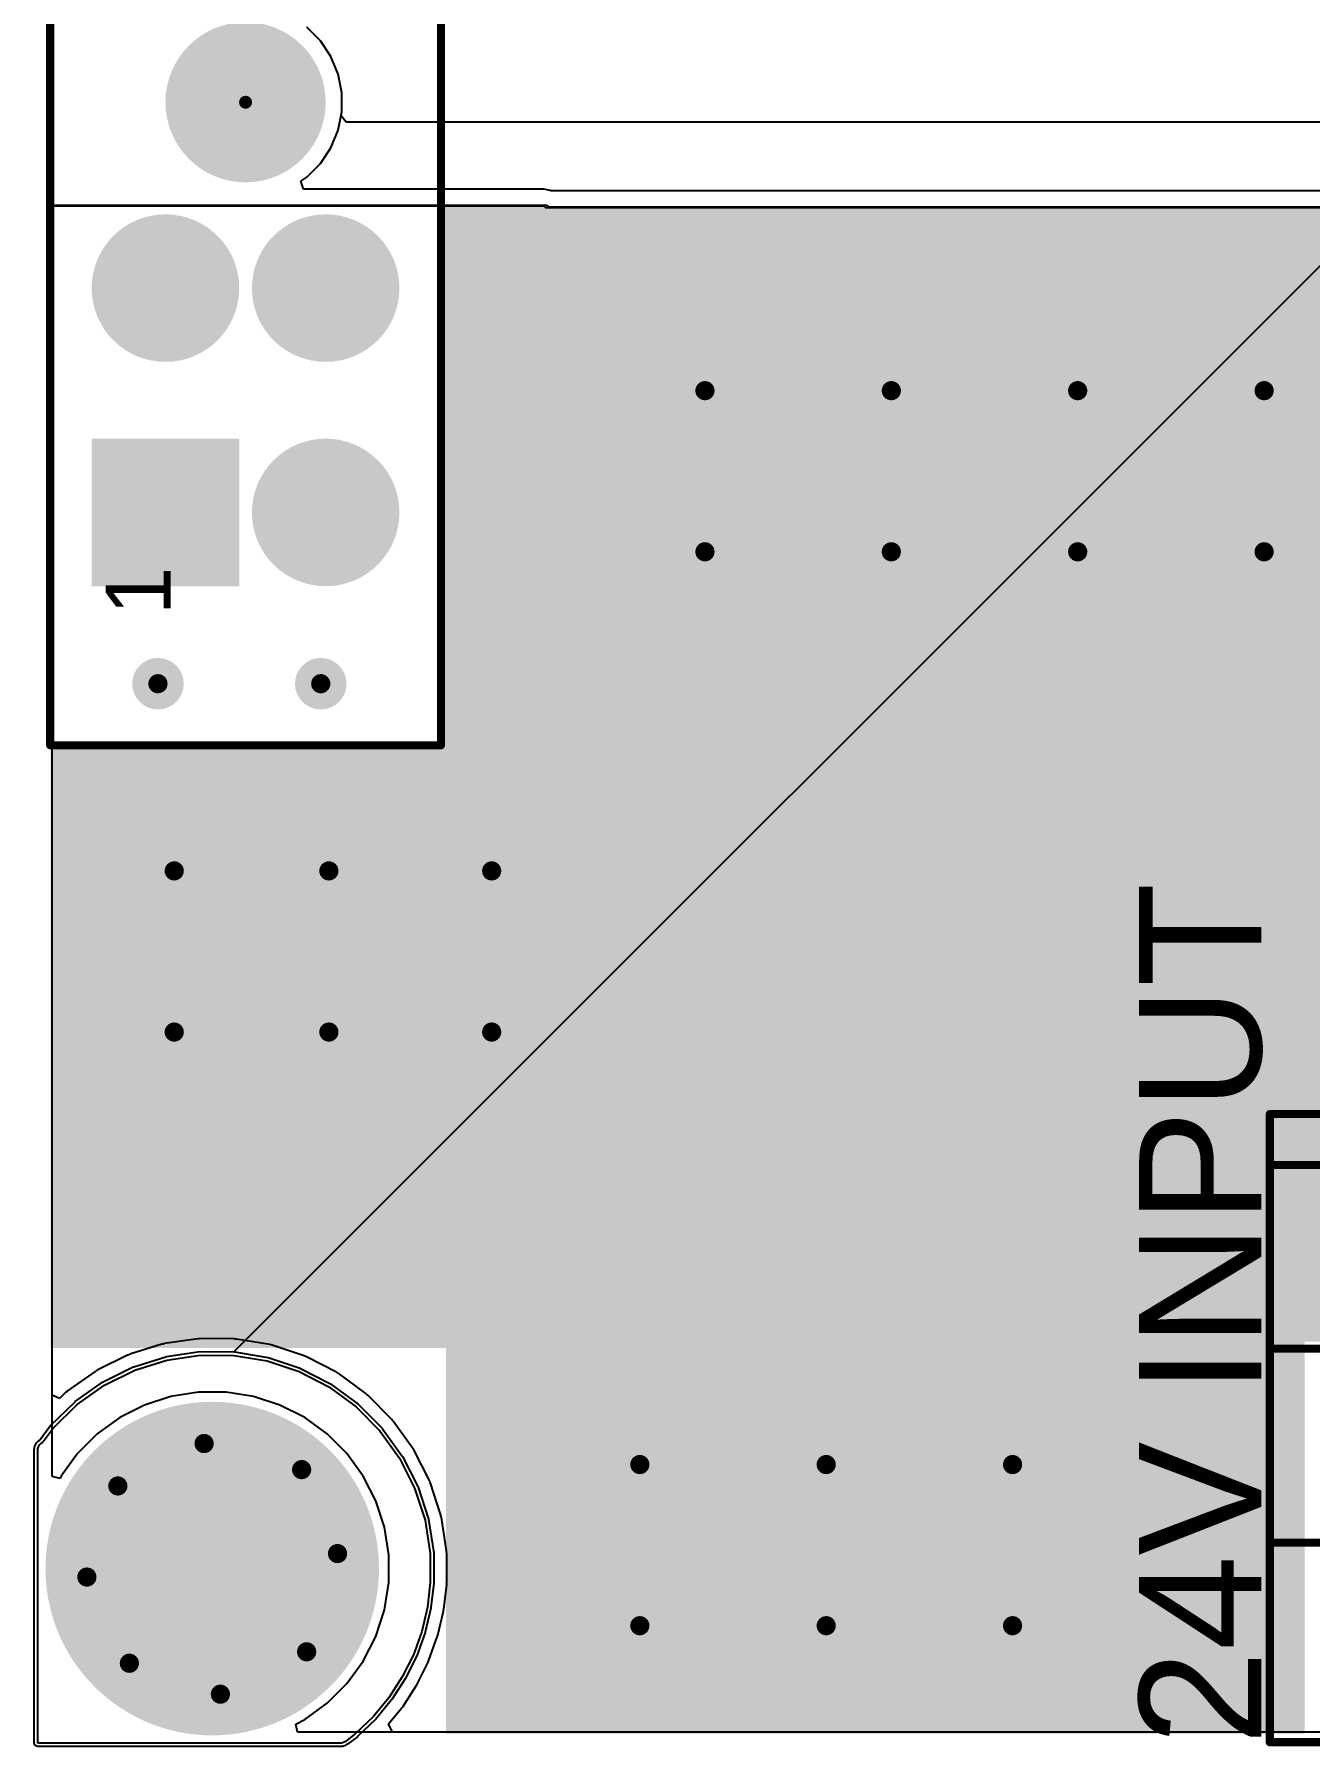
# Model space of a CAD drawing. Header units: millimetres. Extents: x 0 to 5423, y 0 to 5425.
# Drawn here: x 0 to 19.9, y 0 to 26.72 of the extents above; entities that cross this region are included whole.
import ezdxf

# ---------------------------------------------------------------- set-up
doc = ezdxf.new("R2010")
doc.units = ezdxf.units.MM
for name, color, linetype in [('BottomLayer', 5, 'Continuous'), ('BottomSolder', 6, 'Continuous'), ('MultiLayer', 9, 'Continuous'), ('PadHoleLayer', 156, 'Continuous'), ('TopLayer', 1, 'Continuous'), ('TopOverlay', 2, 'Continuous'), ('TopPaste', 8, 'Continuous'), ('TopSolder', 216, 'Continuous'), ('ViaHoleLayer', 16, 'Continuous')]:
    doc.layers.add(name, color=color, linetype=linetype)
doc.styles.add('Arial', font='', dxfattribs={"height": 0.2})
doc.styles.get('Arial').set_extended_font_data('Arial')

# ---------------------------------------------------------------- blocks, each defined once
blk = doc.blocks.new('1715721_70')
at = {"layer": 'BottomLayer'}
blk.add_hatch(color=5, dxfattribs=at).paths.add_polyline_path([(-3.79, 1.25), (-1.29, 1.25), (-1.29, -1.25), (-3.79, -1.25)])
h = blk.add_hatch(color=5, dxfattribs=at)
edge = h.paths.add_edge_path()
edge.add_arc((2.54, 0), 1.25, 0, 360)
at = {"layer": 'BottomSolder'}
blk.add_hatch(color=6, dxfattribs=at).paths.add_polyline_path([(-3.841, 1.301), (-1.239, 1.301), (-1.239, -1.301), (-3.841, -1.301)])
h = blk.add_hatch(color=6, dxfattribs=at)
edge = h.paths.add_edge_path()
edge.add_arc((2.54, 0), 1.301, 0, 360)
at = {"layer": 'MultiLayer'}
blk.add_hatch(color=9, dxfattribs=at).paths.add_polyline_path([(-3.79, 1.25), (-1.29, 1.25), (-1.29, -1.25), (-3.79, -1.25)])
h = blk.add_hatch(color=9, dxfattribs=at)
edge = h.paths.add_edge_path()
edge.add_arc((2.54, 0), 1.25, 0, 360)
at = {"layer": 'PadHoleLayer'}
h = blk.add_hatch(color=156, dxfattribs=at)
edge = h.paths.add_edge_path()
edge.add_arc((-2.54, 0), 0.7, 0, 360)
h = blk.add_hatch(color=156, dxfattribs=at)
edge = h.paths.add_edge_path()
edge.add_arc((2.54, 0), 0.7, 0, 360)
at = {"layer": 'TopLayer'}
blk.add_hatch(color=1, dxfattribs=at).paths.add_polyline_path([(-3.79, 1.25), (-1.29, 1.25), (-1.29, -1.25), (-3.79, -1.25)])
h = blk.add_hatch(color=1, dxfattribs=at)
edge = h.paths.add_edge_path()
edge.add_arc((2.54, 0), 1.25, 0, 360)
at = {"layer": 'TopSolder'}
blk.add_hatch(color=216, dxfattribs=at).paths.add_polyline_path([(-3.841, 1.301), (-1.239, 1.301), (-1.239, -1.301), (-3.841, -1.301)])
h = blk.add_hatch(color=216, dxfattribs=at)
edge = h.paths.add_edge_path()
edge.add_arc((2.54, 0), 1.301, 0, 360)
at = {"layer": 'TopOverlay', "const_width": 0.127}
for points in [[(-5.08, -4.616), (-5.08, 5.184)], [(-5.08, 5.184), (5.08, 5.184)], [(5.08, -4.616), (5.08, 5.184)], [(-5.08, 4.39), (5.08, 4.39)], [(-5.08, 1.524), (5.08, 1.524)], [(-5.08, -1.503), (5.08, -1.503)], [(-3.806, -3.48), (-1.143, -3.48)], [(-3.806, -4.616), (-3.806, -3.48)], [(-1.143, -4.616), (-1.143, -3.48)], [(1.27, -3.487), (3.932, -3.487)], [(1.27, -4.552), (1.27, -3.487)], [(3.932, -4.623), (3.932, -3.487)], [(1.27, -4.623), (1.27, -4.552)], [(-5.08, -4.616), (5.08, -4.616)]]:
    blk.add_lwpolyline(points, dxfattribs=at)
at = {"layer": 'TopOverlay', "const_width": 0.0635}
for points in [[(-5.112, 5.184, 1), (-5.048, 5.184, 1)], [(-5.112, 5.184, 1), (-5.048, 5.184, 1)], [(5.048, 5.184, 1), (5.112, 5.184, 1)], [(5.048, 5.184, 1), (5.112, 5.184, 1)], [(-5.112, 4.39, 1), (-5.048, 4.39, 1)], [(5.048, 4.39, 1), (5.112, 4.39, 1)], [(-5.112, 1.524, 1), (-5.048, 1.524, 1)], [(5.048, 1.524, 1), (5.112, 1.524, 1)], [(-5.112, -1.503, 1), (-5.048, -1.503, 1)], [(5.048, -1.503, 1), (5.112, -1.503, 1)], [(-3.838, -3.48, 1), (-3.774, -3.48, 1)], [(-3.838, -3.48, 1), (-3.774, -3.48, 1)], [(-1.175, -3.48, 1), (-1.111, -3.48, 1)], [(-1.175, -3.48, 1), (-1.111, -3.48, 1)], [(1.238, -3.487, 1), (1.302, -3.487, 1)], [(1.238, -3.487, 1), (1.302, -3.487, 1)], [(3.9, -3.487, 1), (3.964, -3.487, 1)], [(3.9, -3.487, 1), (3.964, -3.487, 1)], [(1.238, -4.552, 1), (1.302, -4.552, 1)], [(1.238, -4.552, 1), (1.302, -4.552, 1)], [(-5.112, -4.616, 1), (-5.048, -4.616, 1)], [(-5.112, -4.616, 1), (-5.048, -4.616, 1)], [(-3.838, -4.616, 1), (-3.774, -4.616, 1)], [(-1.175, -4.616, 1), (-1.111, -4.616, 1)], [(1.238, -4.623, 1), (1.302, -4.623, 1)], [(3.9, -4.623, 1), (3.964, -4.623, 1)], [(5.048, -4.616, 1), (5.112, -4.616, 1)], [(5.048, -4.616, 1), (5.112, -4.616, 1)]]:
    blk.add_lwpolyline(points, format="xyb", close=True, dxfattribs=at)
blk = doc.blocks.new('SMB__85')
at = {"layer": 'TopLayer'}
for points in [[(-3.7, -1.2), (-3.7, 1.2), (-0.9, 1.2), (-0.9, -1.2)], [(0.9, -1.2), (0.9, 1.2), (3.7, 1.2), (3.7, -1.2)]]:
    blk.add_hatch(color=1, dxfattribs=at).paths.add_polyline_path(points)
at = {"layer": 'TopOverlay'}
for points in [[(2.591, 1.245), (4.826, 1.245), (4.826, 1.905), (2.591, 1.905)], [(3.734, -1.651), (4.826, -1.651), (4.826, 1.346), (3.734, 1.346)], [(2.591, -1.905), (4.826, -1.905), (4.826, -1.245), (2.591, -1.245)]]:
    blk.add_hatch(color=2, dxfattribs=at).paths.add_polyline_path(points)
at = {"layer": 'TopPaste'}
for points in [[(-3.7, -1.2), (-3.7, 1.2), (-0.9, 1.2), (-0.9, -1.2)], [(0.9, -1.2), (0.9, 1.2), (3.7, 1.2), (3.7, -1.2)]]:
    blk.add_hatch(color=8, dxfattribs=at).paths.add_polyline_path(points)
at = {"layer": 'TopSolder'}
for points in [[(-3.802, -1.302), (-3.802, 1.302), (-0.798, 1.302), (-0.798, -1.302)], [(0.798, -1.302), (0.798, 1.302), (3.802, 1.302), (3.802, -1.302)]]:
    blk.add_hatch(color=216, dxfattribs=at).paths.add_polyline_path(points)
at = {"layer": 'TopOverlay', "const_width": 0.127}
for points in [[(-2.21, 1.854), (-2.21, 1.397)], [(2.591, 1.854), (-2.21, 1.854)], [(-2.21, -1.397), (-2.21, -1.854)], [(2.591, -1.854), (-2.21, -1.854)]]:
    blk.add_lwpolyline(points, dxfattribs=at)
at = {"layer": 'TopOverlay', "const_width": 0.0635}
for points in [[(-2.242, 1.854, 1), (-2.178, 1.854, 1)], [(-2.242, 1.854, 1), (-2.178, 1.854, 1)], [(2.559, 1.854, 1), (2.623, 1.854, 1)], [(-2.242, 1.397, 1), (-2.178, 1.397, 1)], [(-2.242, -1.397, 1), (-2.178, -1.397, 1)], [(-2.242, -1.854, 1), (-2.178, -1.854, 1)], [(-2.242, -1.854, 1), (-2.178, -1.854, 1)], [(2.559, -1.854, 1), (2.623, -1.854, 1)]]:
    blk.add_lwpolyline(points, format="xyb", close=True, dxfattribs=at)
blk = doc.blocks.new('178_6165_0002_319')
at = {"layer": 'BottomLayer'}
blk.add_hatch(color=5, dxfattribs=at).paths.add_polyline_path([(-7.5, 2.35), (-5.3, 2.35), (-5.3, 0.15), (-7.5, 0.15)])
h = blk.add_hatch(color=5, dxfattribs=at)
edge = h.paths.add_edge_path()
edge.add_arc((-2.9, 1.25), 1.1, 0, 360)
h = blk.add_hatch(color=5, dxfattribs=at)
edge = h.paths.add_edge_path()
edge.add_arc((2.9, 1.25), 1.1, 0, 360)
h = blk.add_hatch(color=5, dxfattribs=at)
edge = h.paths.add_edge_path()
edge.add_arc((6.4, 1.25), 1.1, 0, 360)
h = blk.add_hatch(color=5, dxfattribs=at)
edge = h.paths.add_edge_path()
edge.add_arc((-6.4, -1.25), 1.1, 0, 360)
h = blk.add_hatch(color=5, dxfattribs=at)
edge = h.paths.add_edge_path()
edge.add_arc((-2.9, -1.25), 1.1, 0, 360)
h = blk.add_hatch(color=5, dxfattribs=at)
edge = h.paths.add_edge_path()
edge.add_arc((2.9, -1.25), 1.1, 0, 360)
h = blk.add_hatch(color=5, dxfattribs=at)
edge = h.paths.add_edge_path()
edge.add_arc((6.4, -1.25), 1.1, 0, 360)
at = {"layer": 'BottomSolder'}
blk.add_hatch(color=6, dxfattribs=at).paths.add_polyline_path([(-7.551, 2.401), (-5.249, 2.401), (-5.249, 0.099), (-7.551, 0.099)])
h = blk.add_hatch(color=6, dxfattribs=at)
edge = h.paths.add_edge_path()
edge.add_arc((-2.9, 1.25), 1.151, 0, 360)
h = blk.add_hatch(color=6, dxfattribs=at)
edge = h.paths.add_edge_path()
edge.add_arc((2.9, 1.25), 1.151, 0, 360)
h = blk.add_hatch(color=6, dxfattribs=at)
edge = h.paths.add_edge_path()
edge.add_arc((6.4, 1.25), 1.151, 0, 360)
h = blk.add_hatch(color=6, dxfattribs=at)
edge = h.paths.add_edge_path()
edge.add_arc((0, 0), 0.102, 0, 360)
h = blk.add_hatch(color=6, dxfattribs=at)
edge = h.paths.add_edge_path()
edge.add_arc((-6.4, -1.25), 1.151, 0, 360)
h = blk.add_hatch(color=6, dxfattribs=at)
edge = h.paths.add_edge_path()
edge.add_arc((-2.9, -1.25), 1.151, 0, 360)
h = blk.add_hatch(color=6, dxfattribs=at)
edge = h.paths.add_edge_path()
edge.add_arc((2.9, -1.25), 1.151, 0, 360)
h = blk.add_hatch(color=6, dxfattribs=at)
edge = h.paths.add_edge_path()
edge.add_arc((6.4, -1.25), 1.151, 0, 360)
at = {"layer": 'MultiLayer'}
blk.add_hatch(color=9, dxfattribs=at).paths.add_polyline_path([(-7.5, 2.35), (-5.3, 2.35), (-5.3, 0.15), (-7.5, 0.15)])
h = blk.add_hatch(color=9, dxfattribs=at)
edge = h.paths.add_edge_path()
edge.add_arc((-2.9, 1.25), 1.1, 0, 360)
h = blk.add_hatch(color=9, dxfattribs=at)
edge = h.paths.add_edge_path()
edge.add_arc((2.9, 1.25), 1.1, 0, 360)
h = blk.add_hatch(color=9, dxfattribs=at)
edge = h.paths.add_edge_path()
edge.add_arc((6.4, 1.25), 1.1, 0, 360)
h = blk.add_hatch(color=9, dxfattribs=at)
edge = h.paths.add_edge_path()
edge.add_arc((-6.4, -1.25), 1.1, 0, 360)
h = blk.add_hatch(color=9, dxfattribs=at)
edge = h.paths.add_edge_path()
edge.add_arc((-2.9, -1.25), 1.1, 0, 360)
h = blk.add_hatch(color=9, dxfattribs=at)
edge = h.paths.add_edge_path()
edge.add_arc((2.9, -1.25), 1.1, 0, 360)
h = blk.add_hatch(color=9, dxfattribs=at)
edge = h.paths.add_edge_path()
edge.add_arc((6.4, -1.25), 1.1, 0, 360)
at = {"layer": 'PadHoleLayer'}
h = blk.add_hatch(color=156, dxfattribs=at)
edge = h.paths.add_edge_path()
edge.add_arc((-6.4, 1.25), 0.75, 0, 360)
h = blk.add_hatch(color=156, dxfattribs=at)
edge = h.paths.add_edge_path()
edge.add_arc((-2.9, 1.25), 0.75, 0, 360)
h = blk.add_hatch(color=156, dxfattribs=at)
edge = h.paths.add_edge_path()
edge.add_arc((2.9, 1.25), 0.75, 0, 360)
h = blk.add_hatch(color=156, dxfattribs=at)
edge = h.paths.add_edge_path()
edge.add_arc((6.4, 1.25), 0.75, 0, 360)
h = blk.add_hatch(color=156, dxfattribs=at)
edge = h.paths.add_edge_path()
edge.add_arc((0, 0), 1.25, 0, 360)
h = blk.add_hatch(color=156, dxfattribs=at)
edge = h.paths.add_edge_path()
edge.add_arc((-6.4, -1.25), 0.75, 0, 360)
h = blk.add_hatch(color=156, dxfattribs=at)
edge = h.paths.add_edge_path()
edge.add_arc((-2.9, -1.25), 0.75, 0, 360)
h = blk.add_hatch(color=156, dxfattribs=at)
edge = h.paths.add_edge_path()
edge.add_arc((2.9, -1.25), 0.75, 0, 360)
h = blk.add_hatch(color=156, dxfattribs=at)
edge = h.paths.add_edge_path()
edge.add_arc((6.4, -1.25), 0.75, 0, 360)
at = {"layer": 'TopLayer'}
blk.add_hatch(color=1, dxfattribs=at).paths.add_polyline_path([(-7.5, 2.35), (-5.3, 2.35), (-5.3, 0.15), (-7.5, 0.15)])
h = blk.add_hatch(color=1, dxfattribs=at)
edge = h.paths.add_edge_path()
edge.add_arc((-2.9, 1.25), 1.1, 0, 360)
h = blk.add_hatch(color=1, dxfattribs=at)
edge = h.paths.add_edge_path()
edge.add_arc((2.9, 1.25), 1.1, 0, 360)
h = blk.add_hatch(color=1, dxfattribs=at)
edge = h.paths.add_edge_path()
edge.add_arc((6.4, 1.25), 1.1, 0, 360)
h = blk.add_hatch(color=1, dxfattribs=at)
edge = h.paths.add_edge_path()
edge.add_arc((-6.4, -1.25), 1.1, 0, 360)
h = blk.add_hatch(color=1, dxfattribs=at)
edge = h.paths.add_edge_path()
edge.add_arc((-2.9, -1.25), 1.1, 0, 360)
h = blk.add_hatch(color=1, dxfattribs=at)
edge = h.paths.add_edge_path()
edge.add_arc((2.9, -1.25), 1.1, 0, 360)
h = blk.add_hatch(color=1, dxfattribs=at)
edge = h.paths.add_edge_path()
edge.add_arc((6.4, -1.25), 1.1, 0, 360)
at = {"layer": 'TopSolder'}
blk.add_hatch(color=216, dxfattribs=at).paths.add_polyline_path([(-7.551, 2.401), (-5.249, 2.401), (-5.249, 0.099), (-7.551, 0.099)])
h = blk.add_hatch(color=216, dxfattribs=at)
edge = h.paths.add_edge_path()
edge.add_arc((-2.9, 1.25), 1.151, 0, 360)
h = blk.add_hatch(color=216, dxfattribs=at)
edge = h.paths.add_edge_path()
edge.add_arc((2.9, 1.25), 1.151, 0, 360)
h = blk.add_hatch(color=216, dxfattribs=at)
edge = h.paths.add_edge_path()
edge.add_arc((6.4, 1.25), 1.151, 0, 360)
h = blk.add_hatch(color=216, dxfattribs=at)
edge = h.paths.add_edge_path()
edge.add_arc((0, 0), 0.102, 0, 360)
h = blk.add_hatch(color=216, dxfattribs=at)
edge = h.paths.add_edge_path()
edge.add_arc((-6.4, -1.25), 1.151, 0, 360)
h = blk.add_hatch(color=216, dxfattribs=at)
edge = h.paths.add_edge_path()
edge.add_arc((-2.9, -1.25), 1.151, 0, 360)
h = blk.add_hatch(color=216, dxfattribs=at)
edge = h.paths.add_edge_path()
edge.add_arc((2.9, -1.25), 1.151, 0, 360)
h = blk.add_hatch(color=216, dxfattribs=at)
edge = h.paths.add_edge_path()
edge.add_arc((6.4, -1.25), 1.151, 0, 360)
at = {"layer": 'TopOverlay', "const_width": 0.127}
for points in [[(-10.033, 3.048), (-10.033, -3.048)], [(-10.033, 3.048), (10.033, 3.048)], [(10.033, 3.048), (10.033, -3.048)], [(-10.033, -3.048), (10.033, -3.048)]]:
    blk.add_lwpolyline(points, dxfattribs=at)
at = {"layer": 'TopOverlay', "const_width": 0.0635}
for points in [[(-10.065, 3.048, 1), (-10.001, 3.048, 1)], [(-10.065, 3.048, 1), (-10.001, 3.048, 1)], [(10.001, 3.048, 1), (10.065, 3.048, 1)], [(10.001, 3.048, 1), (10.065, 3.048, 1)], [(-10.065, -3.048, 1), (-10.001, -3.048, 1)], [(-10.065, -3.048, 1), (-10.001, -3.048, 1)], [(10.001, -3.048, 1), (10.065, -3.048, 1)], [(10.001, -3.048, 1), (10.065, -3.048, 1)]]:
    blk.add_lwpolyline(points, format="xyb", close=True, dxfattribs=at)
at = {"layer": 'TopOverlay'}
blk.add_text('1', height=1.016, dxfattribs=at).set_placement((-8.001, 1.168))

msp = doc.modelspace()

# ---------------------------------------------------------------- hatches: boundary and pattern name
at = {"layer": 'BottomLayer'}
h = msp.add_hatch(color=5, dxfattribs=at)
edge = h.paths.add_edge_path()
edge.add_arc((10.465, 21.158), 0.3, 0, 360)
h = msp.add_hatch(color=5, dxfattribs=at)
edge = h.paths.add_edge_path()
edge.add_arc((13.373, 21.158), 0.3, 0, 360)
h = msp.add_hatch(color=5, dxfattribs=at)
edge = h.paths.add_edge_path()
edge.add_arc((16.281, 21.158), 0.3, 0, 360)
h = msp.add_hatch(color=5, dxfattribs=at)
edge = h.paths.add_edge_path()
edge.add_arc((19.19, 21.158), 0.3, 0, 360)
h = msp.add_hatch(color=5, dxfattribs=at)
edge = h.paths.add_edge_path()
edge.add_arc((10.465, 18.644), 0.3, 0, 360)
h = msp.add_hatch(color=5, dxfattribs=at)
edge = h.paths.add_edge_path()
edge.add_arc((13.373, 18.644), 0.3, 0, 360)
h = msp.add_hatch(color=5, dxfattribs=at)
edge = h.paths.add_edge_path()
edge.add_arc((16.281, 18.644), 0.3, 0, 360)
h = msp.add_hatch(color=5, dxfattribs=at)
edge = h.paths.add_edge_path()
edge.add_arc((19.19, 18.644), 0.3, 0, 360)
h = msp.add_hatch(color=5, dxfattribs=at)
edge = h.paths.add_edge_path()
edge.add_arc((1.93, 16.586), 0.3, 0, 360)
h = msp.add_hatch(color=5, dxfattribs=at)
edge = h.paths.add_edge_path()
edge.add_arc((4.47, 16.586), 0.3, 0, 360)
h = msp.add_hatch(color=5, dxfattribs=at)
edge = h.paths.add_edge_path()
edge.add_arc((2.184, 13.665), 0.3, 0, 360)
h = msp.add_hatch(color=5, dxfattribs=at)
edge = h.paths.add_edge_path()
edge.add_arc((4.597, 13.665), 0.3, 0, 360)
h = msp.add_hatch(color=5, dxfattribs=at)
edge = h.paths.add_edge_path()
edge.add_arc((7.137, 13.665), 0.3, 0, 360)
h = msp.add_hatch(color=5, dxfattribs=at)
edge = h.paths.add_edge_path()
edge.add_arc((2.184, 11.151), 0.3, 0, 360)
h = msp.add_hatch(color=5, dxfattribs=at)
edge = h.paths.add_edge_path()
edge.add_arc((4.597, 11.151), 0.3, 0, 360)
h = msp.add_hatch(color=5, dxfattribs=at)
edge = h.paths.add_edge_path()
edge.add_arc((7.137, 11.151), 0.3, 0, 360)
h = msp.add_hatch(color=5, dxfattribs=at)
edge = h.paths.add_edge_path()
edge.add_arc((2.777, 2.78), 2.5, 0, 360)
h = msp.add_hatch(color=5, dxfattribs=at)
edge = h.paths.add_edge_path()
edge.add_arc((2.65, 4.731), 0.3, 0, 360)
h = msp.add_hatch(color=5, dxfattribs=at)
edge = h.paths.add_edge_path()
edge.add_arc((4.172, 4.324), 0.3, 0, 360)
h = msp.add_hatch(color=5, dxfattribs=at)
edge = h.paths.add_edge_path()
edge.add_arc((9.449, 4.403), 0.3, 0, 360)
h = msp.add_hatch(color=5, dxfattribs=at)
edge = h.paths.add_edge_path()
edge.add_arc((12.357, 4.403), 0.3, 0, 360)
h = msp.add_hatch(color=5, dxfattribs=at)
edge = h.paths.add_edge_path()
edge.add_arc((15.265, 4.403), 0.3, 0, 360)
h = msp.add_hatch(color=5, dxfattribs=at)
edge = h.paths.add_edge_path()
edge.add_arc((1.304, 4.069), 0.3, 0, 360)
h = msp.add_hatch(color=5, dxfattribs=at)
edge = h.paths.add_edge_path()
edge.add_arc((4.732, 3.014), 0.3, 0, 360)
h = msp.add_hatch(color=5, dxfattribs=at)
edge = h.paths.add_edge_path()
edge.add_arc((0.821, 2.648), 0.3, 0, 360)
h = msp.add_hatch(color=5, dxfattribs=at)
edge = h.paths.add_edge_path()
edge.add_arc((9.449, 1.889), 0.3, 0, 360)
h = msp.add_hatch(color=5, dxfattribs=at)
edge = h.paths.add_edge_path()
edge.add_arc((12.357, 1.889), 0.3, 0, 360)
h = msp.add_hatch(color=5, dxfattribs=at)
edge = h.paths.add_edge_path()
edge.add_arc((15.265, 1.889), 0.3, 0, 360)
h = msp.add_hatch(color=5, dxfattribs=at)
edge = h.paths.add_edge_path()
edge.add_arc((4.25, 1.482), 0.3, 0, 360)
h = msp.add_hatch(color=5, dxfattribs=at)
edge = h.paths.add_edge_path()
edge.add_arc((1.484, 1.303), 0.3, 0, 360)
h = msp.add_hatch(color=5, dxfattribs=at)
edge = h.paths.add_edge_path()
edge.add_arc((2.904, 0.82), 0.3, 0, 360)
at = {"layer": 'BottomSolder'}
for points in [[(6.344, 6.319), (24.105, 6.319), (24.105, 24.028), (6.344, 24.028)], [(0.254, 6.223), (19.812, 6.223), (19.812, 15.57), (0.254, 15.57)], [(6.426, 0.203), (19.824, 0.203), (19.824, 6.319), (6.426, 6.319)]]:
    msp.add_hatch(color=6, dxfattribs=at).paths.add_polyline_path(points)
h = msp.add_hatch(color=6, dxfattribs=at)
edge = h.paths.add_edge_path()
edge.add_arc((10.465, 21.158), 0.402, 0, 360)
h = msp.add_hatch(color=6, dxfattribs=at)
edge = h.paths.add_edge_path()
edge.add_arc((13.373, 21.158), 0.402, 0, 360)
h = msp.add_hatch(color=6, dxfattribs=at)
edge = h.paths.add_edge_path()
edge.add_arc((16.281, 21.158), 0.402, 0, 360)
h = msp.add_hatch(color=6, dxfattribs=at)
edge = h.paths.add_edge_path()
edge.add_arc((19.19, 21.158), 0.402, 0, 360)
h = msp.add_hatch(color=6, dxfattribs=at)
edge = h.paths.add_edge_path()
edge.add_arc((10.465, 18.644), 0.402, 0, 360)
h = msp.add_hatch(color=6, dxfattribs=at)
edge = h.paths.add_edge_path()
edge.add_arc((13.373, 18.644), 0.402, 0, 360)
h = msp.add_hatch(color=6, dxfattribs=at)
edge = h.paths.add_edge_path()
edge.add_arc((16.281, 18.644), 0.402, 0, 360)
h = msp.add_hatch(color=6, dxfattribs=at)
edge = h.paths.add_edge_path()
edge.add_arc((19.19, 18.644), 0.402, 0, 360)
h = msp.add_hatch(color=6, dxfattribs=at)
edge = h.paths.add_edge_path()
edge.add_arc((1.93, 16.586), 0.402, 0, 360)
h = msp.add_hatch(color=6, dxfattribs=at)
edge = h.paths.add_edge_path()
edge.add_arc((4.47, 16.586), 0.402, 0, 360)
h = msp.add_hatch(color=6, dxfattribs=at)
edge = h.paths.add_edge_path()
edge.add_arc((2.184, 13.665), 0.402, 0, 360)
h = msp.add_hatch(color=6, dxfattribs=at)
edge = h.paths.add_edge_path()
edge.add_arc((4.597, 13.665), 0.402, 0, 360)
h = msp.add_hatch(color=6, dxfattribs=at)
edge = h.paths.add_edge_path()
edge.add_arc((7.137, 13.665), 0.402, 0, 360)
h = msp.add_hatch(color=6, dxfattribs=at)
edge = h.paths.add_edge_path()
edge.add_arc((2.184, 11.151), 0.402, 0, 360)
h = msp.add_hatch(color=6, dxfattribs=at)
edge = h.paths.add_edge_path()
edge.add_arc((4.597, 11.151), 0.402, 0, 360)
h = msp.add_hatch(color=6, dxfattribs=at)
edge = h.paths.add_edge_path()
edge.add_arc((7.137, 11.151), 0.402, 0, 360)
h = msp.add_hatch(color=6, dxfattribs=at)
edge = h.paths.add_edge_path()
edge.add_arc((2.777, 2.78), 2.602, 0, 360)
h = msp.add_hatch(color=6, dxfattribs=at)
edge = h.paths.add_edge_path()
edge.add_arc((2.65, 4.731), 0.402, 0, 360)
h = msp.add_hatch(color=6, dxfattribs=at)
edge = h.paths.add_edge_path()
edge.add_arc((4.172, 4.324), 0.402, 0, 360)
h = msp.add_hatch(color=6, dxfattribs=at)
edge = h.paths.add_edge_path()
edge.add_arc((9.449, 4.403), 0.402, 0, 360)
h = msp.add_hatch(color=6, dxfattribs=at)
edge = h.paths.add_edge_path()
edge.add_arc((12.357, 4.403), 0.402, 0, 360)
h = msp.add_hatch(color=6, dxfattribs=at)
edge = h.paths.add_edge_path()
edge.add_arc((15.265, 4.403), 0.402, 0, 360)
h = msp.add_hatch(color=6, dxfattribs=at)
edge = h.paths.add_edge_path()
edge.add_arc((1.304, 4.069), 0.402, 0, 360)
h = msp.add_hatch(color=6, dxfattribs=at)
edge = h.paths.add_edge_path()
edge.add_arc((4.732, 3.014), 0.402, 0, 360)
h = msp.add_hatch(color=6, dxfattribs=at)
edge = h.paths.add_edge_path()
edge.add_arc((0.821, 2.648), 0.402, 0, 360)
h = msp.add_hatch(color=6, dxfattribs=at)
edge = h.paths.add_edge_path()
edge.add_arc((9.449, 1.889), 0.402, 0, 360)
h = msp.add_hatch(color=6, dxfattribs=at)
edge = h.paths.add_edge_path()
edge.add_arc((12.357, 1.889), 0.402, 0, 360)
h = msp.add_hatch(color=6, dxfattribs=at)
edge = h.paths.add_edge_path()
edge.add_arc((15.265, 1.889), 0.402, 0, 360)
h = msp.add_hatch(color=6, dxfattribs=at)
edge = h.paths.add_edge_path()
edge.add_arc((4.25, 1.482), 0.402, 0, 360)
h = msp.add_hatch(color=6, dxfattribs=at)
edge = h.paths.add_edge_path()
edge.add_arc((1.484, 1.303), 0.402, 0, 360)
h = msp.add_hatch(color=6, dxfattribs=at)
edge = h.paths.add_edge_path()
edge.add_arc((2.904, 0.82), 0.402, 0, 360)
at = {"layer": 'MultiLayer'}
h = msp.add_hatch(color=9, dxfattribs=at)
edge = h.paths.add_edge_path()
edge.add_arc((2.777, 2.78), 2.5, 0, 360)
at = {"layer": 'PadHoleLayer'}
h = msp.add_hatch(color=156, dxfattribs=at)
edge = h.paths.add_edge_path()
edge.add_arc((2.777, 2.78), 1.55, 0, 360)
at = {"layer": 'TopLayer'}
h = msp.add_hatch(color=1, dxfattribs=at)
edge = h.paths.add_edge_path()
edge.add_arc((10.465, 21.158), 0.3, 0, 360)
h = msp.add_hatch(color=1, dxfattribs=at)
edge = h.paths.add_edge_path()
edge.add_arc((13.373, 21.158), 0.3, 0, 360)
h = msp.add_hatch(color=1, dxfattribs=at)
edge = h.paths.add_edge_path()
edge.add_arc((16.281, 21.158), 0.3, 0, 360)
h = msp.add_hatch(color=1, dxfattribs=at)
edge = h.paths.add_edge_path()
edge.add_arc((19.19, 21.158), 0.3, 0, 360)
h = msp.add_hatch(color=1, dxfattribs=at)
edge = h.paths.add_edge_path()
edge.add_arc((10.465, 18.644), 0.3, 0, 360)
h = msp.add_hatch(color=1, dxfattribs=at)
edge = h.paths.add_edge_path()
edge.add_arc((13.373, 18.644), 0.3, 0, 360)
h = msp.add_hatch(color=1, dxfattribs=at)
edge = h.paths.add_edge_path()
edge.add_arc((16.281, 18.644), 0.3, 0, 360)
h = msp.add_hatch(color=1, dxfattribs=at)
edge = h.paths.add_edge_path()
edge.add_arc((19.19, 18.644), 0.3, 0, 360)
h = msp.add_hatch(color=1, dxfattribs=at)
edge = h.paths.add_edge_path()
edge.add_arc((1.93, 16.586), 0.3, 0, 360)
h = msp.add_hatch(color=1, dxfattribs=at)
edge = h.paths.add_edge_path()
edge.add_arc((4.47, 16.586), 0.3, 0, 360)
h = msp.add_hatch(color=1, dxfattribs=at)
edge = h.paths.add_edge_path()
edge.add_arc((2.184, 13.665), 0.3, 0, 360)
h = msp.add_hatch(color=1, dxfattribs=at)
edge = h.paths.add_edge_path()
edge.add_arc((4.597, 13.665), 0.3, 0, 360)
h = msp.add_hatch(color=1, dxfattribs=at)
edge = h.paths.add_edge_path()
edge.add_arc((7.137, 13.665), 0.3, 0, 360)
h = msp.add_hatch(color=1, dxfattribs=at)
edge = h.paths.add_edge_path()
edge.add_arc((2.184, 11.151), 0.3, 0, 360)
h = msp.add_hatch(color=1, dxfattribs=at)
edge = h.paths.add_edge_path()
edge.add_arc((4.597, 11.151), 0.3, 0, 360)
h = msp.add_hatch(color=1, dxfattribs=at)
edge = h.paths.add_edge_path()
edge.add_arc((7.137, 11.151), 0.3, 0, 360)
h = msp.add_hatch(color=1, dxfattribs=at)
edge = h.paths.add_edge_path()
edge.add_arc((2.777, 2.78), 2.5, 0, 360)
h = msp.add_hatch(color=1, dxfattribs=at)
edge = h.paths.add_edge_path()
edge.add_arc((2.65, 4.731), 0.3, 0, 360)
h = msp.add_hatch(color=1, dxfattribs=at)
edge = h.paths.add_edge_path()
edge.add_arc((4.172, 4.324), 0.3, 0, 360)
h = msp.add_hatch(color=1, dxfattribs=at)
edge = h.paths.add_edge_path()
edge.add_arc((9.449, 4.403), 0.3, 0, 360)
h = msp.add_hatch(color=1, dxfattribs=at)
edge = h.paths.add_edge_path()
edge.add_arc((12.357, 4.403), 0.3, 0, 360)
h = msp.add_hatch(color=1, dxfattribs=at)
edge = h.paths.add_edge_path()
edge.add_arc((15.265, 4.403), 0.3, 0, 360)
h = msp.add_hatch(color=1, dxfattribs=at)
edge = h.paths.add_edge_path()
edge.add_arc((1.304, 4.069), 0.3, 0, 360)
h = msp.add_hatch(color=1, dxfattribs=at)
edge = h.paths.add_edge_path()
edge.add_arc((4.732, 3.014), 0.3, 0, 360)
h = msp.add_hatch(color=1, dxfattribs=at)
edge = h.paths.add_edge_path()
edge.add_arc((0.821, 2.648), 0.3, 0, 360)
h = msp.add_hatch(color=1, dxfattribs=at)
edge = h.paths.add_edge_path()
edge.add_arc((9.449, 1.889), 0.3, 0, 360)
h = msp.add_hatch(color=1, dxfattribs=at)
edge = h.paths.add_edge_path()
edge.add_arc((12.357, 1.889), 0.3, 0, 360)
h = msp.add_hatch(color=1, dxfattribs=at)
edge = h.paths.add_edge_path()
edge.add_arc((15.265, 1.889), 0.3, 0, 360)
h = msp.add_hatch(color=1, dxfattribs=at)
edge = h.paths.add_edge_path()
edge.add_arc((4.25, 1.482), 0.3, 0, 360)
h = msp.add_hatch(color=1, dxfattribs=at)
edge = h.paths.add_edge_path()
edge.add_arc((1.484, 1.303), 0.3, 0, 360)
h = msp.add_hatch(color=1, dxfattribs=at)
edge = h.paths.add_edge_path()
edge.add_arc((2.904, 0.82), 0.3, 0, 360)
at = {"layer": 'TopSolder'}
for points in [[(6.344, 14.3), (24.105, 14.3), (24.105, 24.028), (6.344, 24.028)], [(0.254, 6.502), (19.812, 6.502), (19.812, 15.57), (0.254, 15.57)], [(6.528, 0.254), (19.824, 0.254), (19.824, 7.087), (6.528, 7.087)]]:
    msp.add_hatch(color=216, dxfattribs=at).paths.add_polyline_path(points)
h = msp.add_hatch(color=216, dxfattribs=at)
edge = h.paths.add_edge_path()
edge.add_arc((10.465, 21.158), 0.402, 0, 360)
h = msp.add_hatch(color=216, dxfattribs=at)
edge = h.paths.add_edge_path()
edge.add_arc((13.373, 21.158), 0.402, 0, 360)
h = msp.add_hatch(color=216, dxfattribs=at)
edge = h.paths.add_edge_path()
edge.add_arc((16.281, 21.158), 0.402, 0, 360)
h = msp.add_hatch(color=216, dxfattribs=at)
edge = h.paths.add_edge_path()
edge.add_arc((19.19, 21.158), 0.402, 0, 360)
h = msp.add_hatch(color=216, dxfattribs=at)
edge = h.paths.add_edge_path()
edge.add_arc((10.465, 18.644), 0.402, 0, 360)
h = msp.add_hatch(color=216, dxfattribs=at)
edge = h.paths.add_edge_path()
edge.add_arc((13.373, 18.644), 0.402, 0, 360)
h = msp.add_hatch(color=216, dxfattribs=at)
edge = h.paths.add_edge_path()
edge.add_arc((16.281, 18.644), 0.402, 0, 360)
h = msp.add_hatch(color=216, dxfattribs=at)
edge = h.paths.add_edge_path()
edge.add_arc((19.19, 18.644), 0.402, 0, 360)
h = msp.add_hatch(color=216, dxfattribs=at)
edge = h.paths.add_edge_path()
edge.add_arc((1.93, 16.586), 0.402, 0, 360)
h = msp.add_hatch(color=216, dxfattribs=at)
edge = h.paths.add_edge_path()
edge.add_arc((4.47, 16.586), 0.402, 0, 360)
h = msp.add_hatch(color=216, dxfattribs=at)
edge = h.paths.add_edge_path()
edge.add_arc((2.184, 13.665), 0.402, 0, 360)
h = msp.add_hatch(color=216, dxfattribs=at)
edge = h.paths.add_edge_path()
edge.add_arc((4.597, 13.665), 0.402, 0, 360)
h = msp.add_hatch(color=216, dxfattribs=at)
edge = h.paths.add_edge_path()
edge.add_arc((7.137, 13.665), 0.402, 0, 360)
h = msp.add_hatch(color=216, dxfattribs=at)
edge = h.paths.add_edge_path()
edge.add_arc((2.184, 11.151), 0.402, 0, 360)
h = msp.add_hatch(color=216, dxfattribs=at)
edge = h.paths.add_edge_path()
edge.add_arc((4.597, 11.151), 0.402, 0, 360)
h = msp.add_hatch(color=216, dxfattribs=at)
edge = h.paths.add_edge_path()
edge.add_arc((7.137, 11.151), 0.402, 0, 360)
h = msp.add_hatch(color=216, dxfattribs=at)
edge = h.paths.add_edge_path()
edge.add_arc((2.777, 2.78), 2.602, 0, 360)
h = msp.add_hatch(color=216, dxfattribs=at)
edge = h.paths.add_edge_path()
edge.add_arc((2.65, 4.731), 0.402, 0, 360)
h = msp.add_hatch(color=216, dxfattribs=at)
edge = h.paths.add_edge_path()
edge.add_arc((4.172, 4.324), 0.402, 0, 360)
h = msp.add_hatch(color=216, dxfattribs=at)
edge = h.paths.add_edge_path()
edge.add_arc((9.449, 4.403), 0.402, 0, 360)
h = msp.add_hatch(color=216, dxfattribs=at)
edge = h.paths.add_edge_path()
edge.add_arc((12.357, 4.403), 0.402, 0, 360)
h = msp.add_hatch(color=216, dxfattribs=at)
edge = h.paths.add_edge_path()
edge.add_arc((15.265, 4.403), 0.402, 0, 360)
h = msp.add_hatch(color=216, dxfattribs=at)
edge = h.paths.add_edge_path()
edge.add_arc((1.304, 4.069), 0.402, 0, 360)
h = msp.add_hatch(color=216, dxfattribs=at)
edge = h.paths.add_edge_path()
edge.add_arc((4.732, 3.014), 0.402, 0, 360)
h = msp.add_hatch(color=216, dxfattribs=at)
edge = h.paths.add_edge_path()
edge.add_arc((0.821, 2.648), 0.402, 0, 360)
h = msp.add_hatch(color=216, dxfattribs=at)
edge = h.paths.add_edge_path()
edge.add_arc((9.449, 1.889), 0.402, 0, 360)
h = msp.add_hatch(color=216, dxfattribs=at)
edge = h.paths.add_edge_path()
edge.add_arc((12.357, 1.889), 0.402, 0, 360)
h = msp.add_hatch(color=216, dxfattribs=at)
edge = h.paths.add_edge_path()
edge.add_arc((15.265, 1.889), 0.402, 0, 360)
h = msp.add_hatch(color=216, dxfattribs=at)
edge = h.paths.add_edge_path()
edge.add_arc((4.25, 1.482), 0.402, 0, 360)
h = msp.add_hatch(color=216, dxfattribs=at)
edge = h.paths.add_edge_path()
edge.add_arc((1.484, 1.303), 0.402, 0, 360)
h = msp.add_hatch(color=216, dxfattribs=at)
edge = h.paths.add_edge_path()
edge.add_arc((2.904, 0.82), 0.402, 0, 360)
at = {"layer": 'ViaHoleLayer'}
h = msp.add_hatch(color=16, dxfattribs=at)
edge = h.paths.add_edge_path()
edge.add_arc((10.465, 21.158), 0.15, 0, 360)
h = msp.add_hatch(color=16, dxfattribs=at)
edge = h.paths.add_edge_path()
edge.add_arc((13.373, 21.158), 0.15, 0, 360)
h = msp.add_hatch(color=16, dxfattribs=at)
edge = h.paths.add_edge_path()
edge.add_arc((16.281, 21.158), 0.15, 0, 360)
h = msp.add_hatch(color=16, dxfattribs=at)
edge = h.paths.add_edge_path()
edge.add_arc((19.19, 21.158), 0.15, 0, 360)
h = msp.add_hatch(color=16, dxfattribs=at)
edge = h.paths.add_edge_path()
edge.add_arc((10.465, 18.644), 0.15, 0, 360)
h = msp.add_hatch(color=16, dxfattribs=at)
edge = h.paths.add_edge_path()
edge.add_arc((13.373, 18.644), 0.15, 0, 360)
h = msp.add_hatch(color=16, dxfattribs=at)
edge = h.paths.add_edge_path()
edge.add_arc((16.281, 18.644), 0.15, 0, 360)
h = msp.add_hatch(color=16, dxfattribs=at)
edge = h.paths.add_edge_path()
edge.add_arc((19.19, 18.644), 0.15, 0, 360)
h = msp.add_hatch(color=16, dxfattribs=at)
edge = h.paths.add_edge_path()
edge.add_arc((1.93, 16.586), 0.15, 0, 360)
h = msp.add_hatch(color=16, dxfattribs=at)
edge = h.paths.add_edge_path()
edge.add_arc((4.47, 16.586), 0.15, 0, 360)
h = msp.add_hatch(color=16, dxfattribs=at)
edge = h.paths.add_edge_path()
edge.add_arc((2.184, 13.665), 0.15, 0, 360)
h = msp.add_hatch(color=16, dxfattribs=at)
edge = h.paths.add_edge_path()
edge.add_arc((4.597, 13.665), 0.15, 0, 360)
h = msp.add_hatch(color=16, dxfattribs=at)
edge = h.paths.add_edge_path()
edge.add_arc((7.137, 13.665), 0.15, 0, 360)
h = msp.add_hatch(color=16, dxfattribs=at)
edge = h.paths.add_edge_path()
edge.add_arc((2.184, 11.151), 0.15, 0, 360)
h = msp.add_hatch(color=16, dxfattribs=at)
edge = h.paths.add_edge_path()
edge.add_arc((4.597, 11.151), 0.15, 0, 360)
h = msp.add_hatch(color=16, dxfattribs=at)
edge = h.paths.add_edge_path()
edge.add_arc((7.137, 11.151), 0.15, 0, 360)
h = msp.add_hatch(color=16, dxfattribs=at)
edge = h.paths.add_edge_path()
edge.add_arc((2.65, 4.731), 0.15, 0, 360)
h = msp.add_hatch(color=16, dxfattribs=at)
edge = h.paths.add_edge_path()
edge.add_arc((9.449, 4.403), 0.15, 0, 360)
h = msp.add_hatch(color=16, dxfattribs=at)
edge = h.paths.add_edge_path()
edge.add_arc((12.357, 4.403), 0.15, 0, 360)
h = msp.add_hatch(color=16, dxfattribs=at)
edge = h.paths.add_edge_path()
edge.add_arc((15.265, 4.403), 0.15, 0, 360)
h = msp.add_hatch(color=16, dxfattribs=at)
edge = h.paths.add_edge_path()
edge.add_arc((4.172, 4.324), 0.15, 0, 360)
h = msp.add_hatch(color=16, dxfattribs=at)
edge = h.paths.add_edge_path()
edge.add_arc((1.304, 4.069), 0.15, 0, 360)
h = msp.add_hatch(color=16, dxfattribs=at)
edge = h.paths.add_edge_path()
edge.add_arc((4.732, 3.014), 0.15, 0, 360)
h = msp.add_hatch(color=16, dxfattribs=at)
edge = h.paths.add_edge_path()
edge.add_arc((0.821, 2.648), 0.15, 0, 360)
h = msp.add_hatch(color=16, dxfattribs=at)
edge = h.paths.add_edge_path()
edge.add_arc((9.449, 1.889), 0.15, 0, 360)
h = msp.add_hatch(color=16, dxfattribs=at)
edge = h.paths.add_edge_path()
edge.add_arc((12.357, 1.889), 0.15, 0, 360)
h = msp.add_hatch(color=16, dxfattribs=at)
edge = h.paths.add_edge_path()
edge.add_arc((15.265, 1.889), 0.15, 0, 360)
h = msp.add_hatch(color=16, dxfattribs=at)
edge = h.paths.add_edge_path()
edge.add_arc((4.25, 1.482), 0.15, 0, 360)
h = msp.add_hatch(color=16, dxfattribs=at)
edge = h.paths.add_edge_path()
edge.add_arc((1.484, 1.303), 0.15, 0, 360)
h = msp.add_hatch(color=16, dxfattribs=at)
edge = h.paths.add_edge_path()
edge.add_arc((2.904, 0.82), 0.15, 0, 360)

# ---------------------------------------------------------------- linework, layer by layer
at = {"layer": 'BottomLayer'}
for p, q in [((4.465, 26.617), (4.255, 26.827)), ((4.629, 26.371), (4.465, 26.617)), ((4.743, 26.097), (4.629, 26.371)), ((4.8, 25.806), (4.743, 26.097)), ((4.8, 25.51), (4.8, 25.806)), ((4.743, 25.22), (4.8, 25.51)), ((4.629, 24.946), (4.743, 25.22)), ((4.465, 24.7), (4.629, 24.946)), ((4.255, 24.49), (4.465, 24.7)), ((4.161, 24.427), (4.255, 24.49)), ((4.199, 24.3), (4.161, 24.427)), ((7.95, 24.3), (4.199, 24.3)), ((8.049, 24.28), (7.95, 24.3)), ((8.058, 24.275), (8.049, 24.28)), ((8.049, 24.28), (8.049, 24.28)), ((8.049, 24.28), (8.049, 24.28)), ((24.054, 24.275), (8.058, 24.275)), ((0.279, 4.216), (0.279, 24.041)), ((0.279, 24.041), (7.95, 24.041)), ((7.95, 24.041), (7.976, 24.016)), ((7.976, 24.016), (7.976, 24.016)), ((7.976, 24.016), (24.054, 24.016)), ((2.132, 5.466), (1.72, 5.332)), ((2.56, 5.534), (2.132, 5.466)), ((2.994, 5.534), (2.56, 5.534)), ((3.422, 5.466), (2.994, 5.534)), ((3.834, 5.332), (3.422, 5.466)), ((1.334, 5.135), (0.983, 4.88)), ((1.72, 5.332), (1.334, 5.135)), ((4.22, 5.135), (3.834, 5.332)), ((4.571, 4.88), (4.22, 5.135)), ((0.983, 4.88), (0.676, 4.574)), ((4.878, 4.574), (4.571, 4.88)), ((0.676, 4.574), (0.422, 4.223)), ((5.132, 4.223), (4.878, 4.574)), ((0.403, 4.187), (0.279, 4.216)), ((0.422, 4.223), (0.403, 4.187)), ((5.329, 3.837), (5.132, 4.223)), ((5.463, 3.425), (5.329, 3.837)), ((5.531, 2.996), (5.463, 3.425)), ((5.531, 2.563), (5.531, 2.996)), ((5.463, 2.135), (5.531, 2.563)), ((5.329, 1.722), (5.463, 2.135)), ((5.132, 1.336), (5.329, 1.722)), ((4.878, 0.986), (5.132, 1.336)), ((4.571, 0.679), (4.878, 0.986)), ((4.22, 0.424), (4.571, 0.679)), ((4.079, 0.352), (4.22, 0.424)), ((4.108, 0.229), (4.079, 0.352)), ((24.054, 0.229), (4.108, 0.229))]:
    msp.add_line(p, q, dxfattribs=at)
at = {"layer": 'TopLayer'}
for p, q in [((4.465, 26.617), (4.255, 26.827)), ((4.629, 26.371), (4.465, 26.617)), ((4.743, 26.097), (4.629, 26.371)), ((4.8, 25.806), (4.743, 26.097)), ((4.8, 25.51), (4.8, 25.806)), ((4.788, 25.447), (4.8, 25.51)), ((4.869, 25.349), (4.788, 25.447)), ((24.74, 25.349), (4.869, 25.349)), ((0.279, 5.484), (0.279, 24.054)), ((0.279, 24.054), (8.001, 24.054)), ((8.001, 24.054), (8.026, 24.028)), ((8.026, 24.028), (8.026, 24.028)), ((8.026, 24.028), (24.105, 24.028)), ((1.992, 6.281), (1.491, 6.124)), ((2.013, 6.283), (1.992, 6.281)), ((2.032, 6.29), (2.013, 6.283)), ((2.551, 6.367), (2.032, 6.29)), ((2.572, 6.366), (2.551, 6.367)), ((2.592, 6.37), (2.572, 6.366)), ((3.117, 6.366), (2.592, 6.37)), ((3.137, 6.362), (3.117, 6.366)), ((3.157, 6.362), (3.137, 6.362)), ((3.675, 6.276), (3.157, 6.362)), ((3.694, 6.269), (3.675, 6.276)), ((3.714, 6.266), (3.694, 6.269)), ((4.213, 6.101), (3.714, 6.266)), ((1.454, 6.109), (0.983, 5.875)), ((1.473, 6.114), (1.454, 6.109)), ((1.491, 6.124), (1.473, 6.114)), ((1.569, 5.877), (2.07, 6.034)), ((2.07, 6.034), (2.589, 6.111)), ((2.589, 6.111), (3.115, 6.107)), ((3.115, 6.107), (3.633, 6.021)), ((3.633, 6.021), (4.131, 5.855)), ((4.23, 6.091), (4.213, 6.101)), ((4.25, 6.085), (4.23, 6.091)), ((4.717, 5.844), (4.25, 6.085)), ((0.949, 5.855), (0.52, 5.551)), ((0.67, 5.34), (1.098, 5.643)), ((0.967, 5.863), (0.949, 5.855)), ((0.983, 5.875), (0.967, 5.863)), ((1.098, 5.643), (1.569, 5.877)), ((4.131, 5.855), (4.598, 5.614)), ((4.598, 5.614), (5.021, 5.303)), ((4.732, 5.831), (4.717, 5.844)), ((4.751, 5.822), (4.732, 5.831)), ((5.174, 5.512), (4.751, 5.822)), ((0.396, 5.435), (0.279, 5.484)), ((0.489, 5.525), (0.396, 5.435)), ((0.506, 5.536), (0.489, 5.525)), ((0.52, 5.551), (0.506, 5.536)), ((5.188, 5.497), (5.174, 5.512)), ((5.205, 5.485), (5.188, 5.497)), ((5.575, 5.112), (5.205, 5.485)), ((0.294, 4.973), (0.67, 5.34)), ((5.021, 5.303), (5.391, 4.93)), ((5.586, 5.095), (5.575, 5.112)), ((5.601, 5.081), (5.586, 5.095)), ((5.908, 4.655), (5.601, 5.081)), ((0.137, 4.763), (0.294, 4.973)), ((5.391, 4.93), (5.698, 4.504)), ((0.055, 4.648), (0.064, 4.682)), ((0.055, 4.63), (0.055, 4.648)), ((0.055, 1.323), (0.055, 4.63)), ((0.064, 4.682), (0.083, 4.712)), ((0.083, 4.712), (0.109, 4.736)), ((0.109, 4.736), (0.125, 4.744)), ((0.125, 4.744), (0.126, 4.746)), ((0.126, 4.746), (0.129, 4.751)), ((0.129, 4.751), (0.132, 4.756)), ((0.132, 4.756), (0.135, 4.761)), ((0.135, 4.761), (0.137, 4.763)), ((5.916, 4.637), (5.908, 4.655)), ((5.929, 4.621), (5.916, 4.637)), ((6.166, 4.152), (5.929, 4.621)), ((5.698, 4.504), (5.935, 4.035)), ((5.935, 4.035), (6.097, 3.536)), ((6.172, 4.133), (6.166, 4.152)), ((6.182, 4.115), (6.172, 4.133)), ((6.343, 3.615), (6.182, 4.115)), ((6.097, 3.536), (6.178, 3.017)), ((6.345, 3.595), (6.343, 3.615)), ((6.352, 3.576), (6.345, 3.595)), ((6.434, 3.057), (6.352, 3.576)), ((6.178, 3.017), (6.178, 2.754)), ((6.433, 3.037), (6.434, 3.057)), ((6.437, 3.017), (6.433, 3.037)), ((6.437, 2.754), (6.437, 3.017)), ((6.178, 2.754), (6.178, 2.561)), ((6.437, 2.561), (6.437, 2.754)), ((6.178, 2.561), (6.134, 2.177)), ((6.391, 2.147), (6.436, 2.531)), ((6.434, 2.546), (6.437, 2.561)), ((6.436, 2.531), (6.434, 2.546)), ((6.134, 2.177), (6.046, 1.8)), ((6.387, 2.133), (6.391, 2.147)), ((6.298, 1.741), (6.386, 2.118)), ((6.386, 2.118), (6.387, 2.133)), ((6.046, 1.8), (5.915, 1.437)), ((6.159, 1.349), (6.289, 1.713)), ((6.289, 1.713), (6.292, 1.728)), ((6.292, 1.728), (6.298, 1.741)), ((5.915, 1.437), (5.743, 1.09)), ((6.147, 1.322), (6.151, 1.336)), ((6.151, 1.336), (6.159, 1.349)), ((0.055, 0.057), (0.055, 1.323)), ((5.743, 1.09), (5.533, 0.766)), ((5.975, 0.975), (6.147, 1.322)), ((5.75, 0.625), (5.96, 0.949)), ((5.96, 0.949), (5.966, 0.963)), ((5.966, 0.963), (5.975, 0.975)), ((5.533, 0.766), (5.286, 0.468)), ((5.529, 0.356), (5.732, 0.601)), ((5.732, 0.601), (5.739, 0.614)), ((5.739, 0.614), (5.75, 0.625)), ((5.286, 0.468), (5.007, 0.2)), ((5.589, 0.229), (5.529, 0.356)), ((4.776, 0.057), (0.055, 0.057)), ((4.787, 0.057), (4.776, 0.057)), ((4.776, 0.057), (4.776, 0.057)), ((4.807, 0.061), (4.787, 0.057)), ((4.827, 0.067), (4.807, 0.061)), ((4.845, 0.077), (4.827, 0.067)), ((4.854, 0.083), (4.845, 0.077)), ((5.007, 0.2), (4.854, 0.083)), ((24.105, 0.229), (5.589, 0.229))]:
    msp.add_line(p, q, dxfattribs=at)
at = {"layer": 'TopSolder'}
for p, q in [((3.115, 6.162), (5422.757, 5425.234)), ((2.062, 6.088), (2.581, 6.166)), ((2.581, 6.166), (2.586, 6.164)), ((2.586, 6.164), (2.59, 6.166)), ((2.59, 6.166), (3.115, 6.162)), ((3.115, 6.162), (3.119, 6.16)), ((3.119, 6.16), (3.124, 6.161)), ((3.124, 6.161), (3.642, 6.075)), ((1.074, 5.693), (1.544, 5.926)), ((1.544, 5.926), (1.549, 5.926)), ((1.549, 5.926), (1.552, 5.929)), ((1.552, 5.929), (2.054, 6.086)), ((2.054, 6.086), (2.058, 6.086)), ((2.058, 6.086), (2.062, 6.088)), ((3.642, 6.075), (3.646, 6.072)), ((3.646, 6.072), (3.65, 6.073)), ((3.65, 6.073), (4.148, 5.907)), ((4.148, 5.907), (4.152, 5.904)), ((4.152, 5.904), (4.156, 5.904)), ((4.156, 5.904), (4.623, 5.663)), ((0.638, 5.385), (1.067, 5.688)), ((1.067, 5.688), (1.071, 5.689)), ((1.071, 5.689), (1.074, 5.693)), ((4.623, 5.663), (4.626, 5.659)), ((4.626, 5.659), (4.63, 5.658)), ((4.63, 5.658), (5.053, 5.347)), ((0.255, 5.012), (0.631, 5.379)), ((0.631, 5.379), (0.636, 5.381)), ((0.636, 5.381), (0.638, 5.385)), ((5.053, 5.347), (5.056, 5.343)), ((5.056, 5.343), (5.06, 5.342)), ((5.06, 5.342), (5.43, 4.969)), ((0.092, 4.796), (0.25, 5.006)), ((0.25, 5.006), (0.254, 5.008)), ((0.254, 5.008), (0.255, 5.012)), ((5.43, 4.969), (5.431, 4.964)), ((5.431, 4.964), (5.435, 4.962)), ((5.435, 4.962), (5.743, 4.536)), ((0, 4.648), (0.003, 4.655)), ((0, 4.63), (0, 4.648)), ((0, 1.323), (0, 4.63)), ((0, 4.63), (0, 4.63)), ((0.002, 4.663), (0.011, 4.697)), ((0.003, 4.655), (0.002, 4.663)), ((0.011, 4.697), (0.016, 4.703)), ((0.016, 4.703), (0.017, 4.711)), ((0.017, 4.711), (0.036, 4.741)), ((0.036, 4.741), (0.042, 4.745)), ((0.042, 4.745), (0.046, 4.752)), ((0.046, 4.752), (0.072, 4.776)), ((0.072, 4.776), (0.079, 4.779)), ((0.079, 4.779), (0.084, 4.785)), ((0.084, 4.785), (0.086, 4.786)), ((0.086, 4.787), (0.089, 4.792)), ((0.086, 4.786), (0.086, 4.787)), ((0.089, 4.792), (0.091, 4.792)), ((0.091, 4.794), (0.092, 4.796)), ((0.091, 4.792), (0.091, 4.794)), ((0.092, 4.796), (0.092, 4.796)), ((5.743, 4.536), (5.744, 4.532)), ((5.744, 4.532), (5.747, 4.529)), ((5.747, 4.529), (5.984, 4.06)), ((5.984, 4.06), (5.985, 4.056)), ((5.985, 4.056), (5.988, 4.052)), ((5.988, 4.052), (6.149, 3.553)), ((6.149, 3.553), (6.149, 3.548)), ((6.149, 3.548), (6.151, 3.544)), ((6.151, 3.544), (6.233, 3.025)), ((6.233, 3.025), (6.232, 3.021)), ((6.232, 3.021), (6.233, 3.017)), ((6.233, 3.017), (6.233, 2.754)), ((6.233, 2.754), (6.233, 2.561)), ((6.233, 2.555), (6.189, 2.171)), ((6.233, 2.561), (6.232, 2.558)), ((6.232, 2.558), (6.233, 2.555)), ((6.187, 2.164), (6.099, 1.788)), ((6.189, 2.171), (6.187, 2.168)), ((6.187, 2.168), (6.187, 2.164)), ((6.097, 1.782), (5.967, 1.418)), ((6.099, 1.788), (6.097, 1.785)), ((6.097, 1.785), (6.097, 1.782)), ((5.964, 1.412), (5.792, 1.066)), ((5.967, 1.418), (5.964, 1.416)), ((5.964, 1.416), (5.964, 1.412)), ((0, 0.057), (0, 1.323)), ((5.789, 1.06), (5.579, 0.736)), ((5.79, 1.064), (5.789, 1.06)), ((5.792, 1.066), (5.79, 1.064)), ((5.575, 0.731), (5.329, 0.433)), ((5.576, 0.734), (5.575, 0.731)), ((5.579, 0.736), (5.576, 0.734)), ((5.324, 0.428), (5.045, 0.161)), ((5.326, 0.431), (5.324, 0.428)), ((5.329, 0.433), (5.326, 0.431)), ((0.016, 0.018), (0, 0.057)), ((0.055, 0.002), (0.016, 0.018)), ((4.776, 0.002), (0.055, 0.002)), ((4.787, 0.002), (4.776, 0.002)), ((4.776, 0.002), (4.776, 0.002)), ((4.791, 0.004), (4.787, 0.002)), ((4.796, 0.003), (4.791, 0.004)), ((4.816, 0.006), (4.796, 0.003)), ((4.82, 0.009), (4.816, 0.006)), ((4.825, 0.009), (4.82, 0.009)), ((4.844, 0.015), (4.825, 0.009)), ((4.848, 0.018), (4.844, 0.015)), ((4.853, 0.019), (4.848, 0.018)), ((4.871, 0.028), (4.853, 0.019)), ((4.874, 0.032), (4.871, 0.028)), ((4.879, 0.033), (4.874, 0.032)), ((4.887, 0.04), (4.879, 0.033)), ((5.041, 0.156), (4.887, 0.04)), ((4.887, 0.04), (4.887, 0.04)), ((5.042, 0.159), (5.041, 0.156)), ((5.045, 0.161), (5.042, 0.159))]:
    msp.add_line(p, q, dxfattribs=at)

# ---------------------------------------------------------------- block references
for name, p, rotation in [('178_6165_0002_319', (3.297, 25.658), 90), ('SMB__85', (24.621, 12.395), 180)]:
    msp.add_blockref(name, p, dxfattribs=dict(rotation=rotation))
msp.add_blockref('1715721_70', (24.359, 4.687))

# ---------------------------------------------------------------- texts
at = {"layer": 'TopOverlay', "style": 'Arial'}
msp.add_text('24V INPUT', height=1.905, rotation=90, dxfattribs=at).set_placement((19.145, 0.025))

doc.saveas('drawing.dxf')
